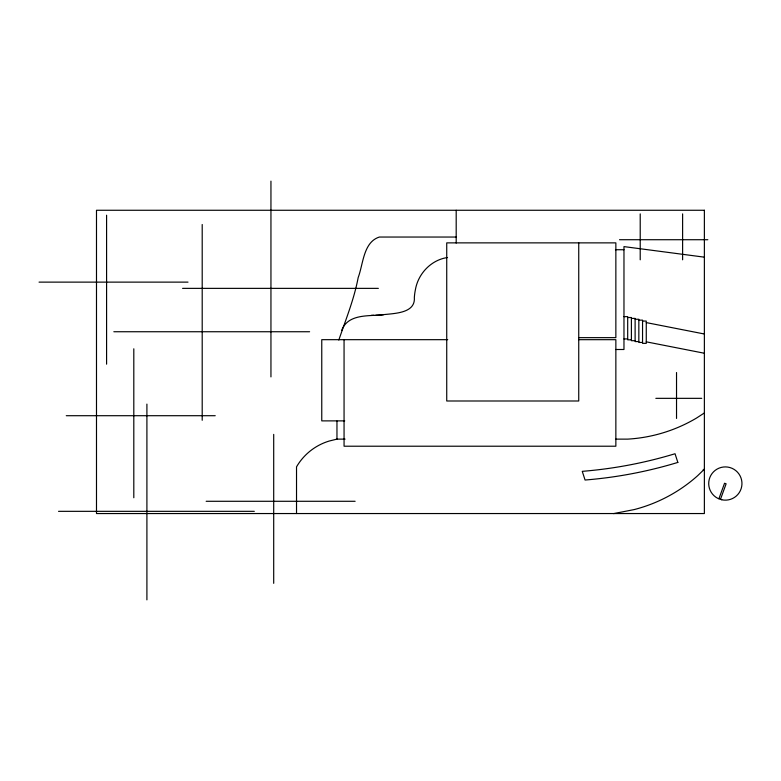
<?xml version="1.0" encoding="UTF-8"?>
<svg xmlns="http://www.w3.org/2000/svg" width="781" height="781" viewBox="0 0 781 781"><rect width="100%" height="100%" fill="white"/><g stroke="black" fill="none" stroke-linecap="round" stroke-linejoin="round"><path stroke-width="1.17" d="M338.808 340.067C345.817 319.478 354.135 299.133 358.186 277.538C363.282 264.076 363.302 242.13 379.361 237.043L456.192 237.043M718.891 498.815L724.553 483.244L726.115 483.81L720.453 499.391M341.717 330.295C347.75 314.45 366.787 316.051 380.611 314.997C392.189 313.298 415.619 314.265 414.35 297.483A54.963 54.963 0 0 1 415.404 289.702C418.157 273.623 431.18 259.858 447.552 257.515M704.374 412.954L696.584 418.02A151.992 151.992 0 0 1 627.729 439.127L615.858 439.127M703.183 469.83L704.374 469.186L697.697 475.658A151.992 151.992 0 0 1 634.182 509.583L613.583 513.615M345.075 439.127L336.962 439.127L329.123 441.06A56.788 56.788 0 0 0 296.526 466.853L296.526 513.547M373.933 315.309L371.326 315.358M619.518 239.718L707.83 239.718M615.457 249.735L623.97 249.735M39.05 282.126L188.006 282.126M182.578 288.365L378.355 288.365M623.97 316.637L627.69 316.637L627.69 339.813L631.399 339.813M627.69 317.516L631.399 317.516L631.399 340.692L635.119 340.692M631.399 318.394L635.119 318.394L635.119 341.57L638.838 341.57M635.119 319.263L638.838 319.263L638.838 342.449L642.548 342.449M638.838 320.142L642.548 320.142L642.548 343.357L646.268 343.357L646.268 321.059L642.548 321.059M113.831 331.74L309.608 331.74M578.819 337.646L615.858 337.646L615.858 242.871L446.732 242.871L446.732 400.995L578.741 400.995L578.741 242.871M623.97 338.934L627.69 338.934M447.708 339.676L321.762 339.676L321.762 420.881L344.724 420.881M578.819 339.676L615.858 339.676L615.858 446.215L344.06 446.215L344.06 339.676M615.926 349.498L623.97 349.498L623.97 246.611L704.374 257.164M655.835 398.339L701.748 398.339M66.268 415.707L215.224 415.707M206.164 501.285L355.121 501.285M58.536 511.33L254.313 511.33M646.268 322.592L704.374 334.004M646.268 341.834L704.374 353.246M682.614 213.896L682.614 259.809M676.531 372.527L676.531 418.44M640.215 213.896L640.215 259.809M456.192 210.265L456.192 243.086M336.962 421.037L336.962 439.127M273.701 434.382L273.701 583.339M270.948 181.133L270.948 376.901M202.201 224.498L202.201 420.276M146.906 404.099L146.906 599.867M133.805 348.795L133.805 497.751M106.587 215.214L106.587 364.171M383.432 314.782A172.923 172.923 0 0 1 375.798 315.251M704.374 210.265L96.493 210.265L96.493 513.547L704.374 513.547L704.374 210.265M721.742 499.762L717.661 498.278A16.626 16.626 0 0 1 715.22 470.338A16.626 16.626 0 0 1 741.569 479.934A16.626 16.626 0 0 1 721.742 499.762M677.84 462.42L675.038 453.741A441.167 441.167 0 0 1 582.255 471.343L585.067 480.022A441.167 441.167 0 0 0 677.84 462.42"/></g></svg>
